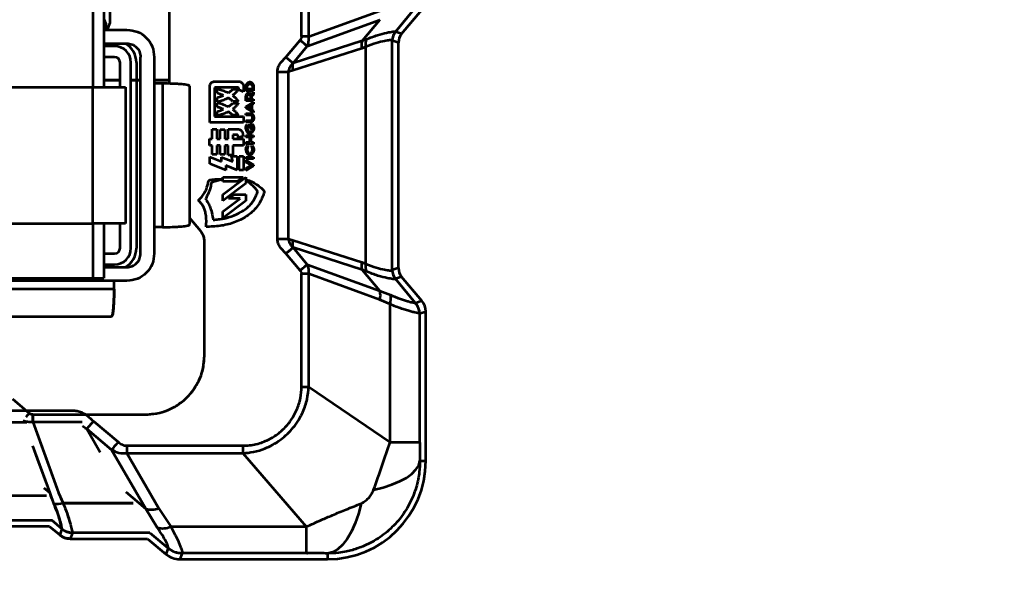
# Model space of a CAD drawing. Header units: millimetres. Extents: x 0 to 420, y 0 to 297.
# Drawn here: x 332.072 to 333.883, y 150.736 to 151.755 of the extents above; entities that cross this region are included whole.
import ezdxf

# ---------------------------------------------------------------- set-up
doc = ezdxf.new("R2010")
doc.units = ezdxf.units.MM
doc.layers.add('尺寸线层', color=150, linetype='Continuous')
doc.styles.add('SLDTEXTSTYLE2', font='TXT', dxfattribs={"width": 0.7})
doc.dimstyles.new('SLDDIMSTYLE0', dxfattribs={"dimtxt": 3.5, "dimasz": 3.302, "dimexe": 0, "dimexo": 0.0625, "dimgap": 0.875, "dimtad": 1, "dimdec": 1, "dimlfac": 100, "dimrnd": 1e-09, "dimzin": 12, "dimdsep": 46, "dimtxsty": 'SLDTEXTSTYLE2', "dimsah": 1, "dimcen": 0.09, "dimadec": 0, "dimazin": 3, "dimtfac": 1, "dimtdec": 3, "dimtofl": 0, "dimtmove": 0, "dimatfit": 3, "dimfxl": 0, "dimfrac": 2, "dimtolj": 1, "dimtzin": 12, "dimarcsym": 0})

# ---------------------------------------------------------------- blocks, each defined once
blk = doc.blocks.new('_D')
at = {"layer": '尺寸线层'}
for p, q in [((291.9431, 202.6412), (364.6876, 202.6412)), ((363.6876, 202.6412), (363.6876, 128.5802)), ((326.1167, 128.5802), (364.6876, 128.5802))]:
    blk.add_line(p, q, dxfattribs=at)
for points in [[(363.6876, 202.6412), (363.1796, 199.3392), (364.1956, 199.3392)], [(363.6876, 128.5802), (364.1956, 131.8822), (363.1796, 131.8822)]]:
    blk.add_solid(points, dxfattribs=at)
at = {"layer": '尺寸线层', "insert": (359.1758, 158.5376), "char_height": 3.5, "attachment_point": 1, "rotation": 90, "style": 'SLDTEXTSTYLE2'}
blk.add_mtext('7406.11', dxfattribs=at)

msp = doc.modelspace()

# ---------------------------------------------------------------- linework, layer by layer
at = {"color": 7, "linetype": 'Continuous', "lineweight": 35}
for p, q in [((332.2056, 158.9317), (332.2056, 151.6317)), ((332.2256, 158.9317), (332.2256, 151.6317)), ((332.5881, 151.7241), (332.5881, 151.9305)), ((332.6012, 151.7241), (332.6012, 151.9305)), ((332.2368, 151.8402), (332.2368, 151.7482)), ((332.3461, 151.6442), (332.3461, 151.8412)), ((332.6012, 151.7241), (332.7316, 151.7715)), ((332.76, 151.7332), (332.7971, 151.7774)), ((332.7714, 151.7291), (332.8086, 151.7733)), ((332.2326, 151.7367), (332.2368, 151.7482)), ((332.5985, 151.7066), (332.7314, 151.755)), ((332.7314, 151.755), (332.699, 151.7163)), ((332.2256, 151.7367), (332.2683, 151.7367)), ((332.76, 151.7332), (332.76, 151.7332)), ((332.7714, 151.7291), (332.76, 151.7332)), ((332.5594, 151.6867), (332.5854, 151.7176)), ((332.699, 151.7163), (332.5725, 151.6757)), ((332.699, 151.7163), (332.7063, 151.7192)), ((332.7541, 151.2962), (332.7541, 151.7172)), ((332.7541, 151.7172), (332.7542, 151.7172)), ((332.7656, 151.713), (332.7542, 151.7172)), ((332.7656, 151.3004), (332.7656, 151.713)), ((332.2256, 151.7117), (332.2683, 151.7117)), ((332.2456, 151.7067), (332.2256, 151.7067)), ((332.6984, 151.7026), (332.5719, 151.6619)), ((332.5725, 151.6757), (332.5985, 151.7066)), ((332.706, 151.7053), (332.6984, 151.7026)), ((332.706, 151.3081), (332.706, 151.7053)), ((332.2456, 151.6867), (332.2256, 151.6867)), ((332.2556, 151.6317), (332.2556, 151.6767)), ((332.2756, 151.3367), (332.2756, 151.6767)), ((332.2856, 151.6767), (332.2856, 151.3367)), ((332.2933, 151.3267), (332.2933, 151.6867)), ((332.3183, 151.6867), (332.3183, 151.3267)), ((332.5594, 151.6867), (332.5725, 151.6757)), ((332.5439, 151.6595), (332.5642, 151.6595)), ((332.5439, 151.3539), (332.5439, 151.6595)), ((332.5719, 151.6619), (332.5642, 151.6595)), ((332.5642, 151.3539), (332.5642, 151.6595)), ((332.2556, 151.6442), (332.2256, 151.6442)), ((332.2256, 151.6442), (332.2556, 151.6442)), ((332.2556, 151.6442), (332.2256, 151.6442)), ((332.2933, 151.6442), (332.2756, 151.6442)), ((332.2756, 151.6442), (332.2933, 151.6442)), ((332.2933, 151.6442), (332.2756, 151.6442)), ((332.3461, 151.6442), (332.3183, 151.6442)), ((332.3183, 151.6442), (332.3461, 151.6442)), ((332.3461, 151.6442), (332.3183, 151.6442)), ((332.3461, 151.638), (332.3461, 151.6442)), ((332.3461, 151.638), (332.3461, 151.6442)), ((332.4294, 151.6422), (332.4724, 151.6422)), ((331.7456, 151.6317), (332.2056, 151.6317)), ((332.2056, 151.3817), (332.2056, 151.6317)), ((332.2056, 151.6317), (332.2656, 151.6317)), ((332.2656, 151.6317), (332.2656, 151.3817)), ((332.3333, 151.6382), (332.3183, 151.6382)), ((332.3333, 151.6381), (332.3183, 151.6381)), ((332.3333, 151.6381), (332.3333, 151.3751)), ((332.3833, 151.6336), (332.3833, 151.6335)), ((332.3833, 151.3797), (332.3833, 151.6335)), ((332.42, 151.5668), (332.42, 151.6328)), ((332.4284, 151.6284), (332.4284, 151.5779)), ((332.4706, 151.6311), (332.4311, 151.6311)), ((332.4332, 151.6203), (332.4332, 151.6285)), ((332.4622, 151.6276), (332.4724, 151.6276)), ((332.4733, 151.6266), (332.4733, 151.6284)), ((332.4818, 151.6231), (332.4733, 151.6266)), ((332.4818, 151.6328), (332.4818, 151.6231)), ((332.4863, 151.6248), (332.4863, 151.6319)), ((332.5003, 151.6248), (332.4863, 151.6248)), ((332.4885, 151.628), (332.4885, 151.6319)), ((332.4981, 151.628), (332.4885, 151.628)), ((332.4959, 151.6177), (332.5003, 151.6222)), ((332.4981, 151.6322), (332.4981, 151.628)), ((332.5003, 151.6325), (332.5003, 151.6248)), ((332.5003, 151.6222), (332.5003, 151.6183)), ((332.4332, 151.6045), (332.4332, 151.6127)), ((332.4724, 151.6054), (332.4622, 151.6054)), ((332.4863, 151.6065), (332.4863, 151.6145)), ((332.5003, 151.6065), (332.4863, 151.6065)), ((332.4863, 151.5954), (332.5003, 151.6041)), ((332.4884, 151.6098), (332.4884, 151.614)), ((332.4945, 151.6098), (332.4884, 151.6098)), ((332.4945, 151.6135), (332.4945, 151.6098)), ((332.5003, 151.6183), (332.4964, 151.6145)), ((332.4964, 151.6136), (332.4964, 151.6098)), ((332.4964, 151.6098), (332.5003, 151.6098)), ((332.5003, 151.6098), (332.5003, 151.6065)), ((332.5003, 151.6041), (332.5003, 151.6008)), ((332.4332, 151.5949), (332.4332, 151.6031)), ((332.4332, 151.5791), (332.4332, 151.5872)), ((332.4622, 151.6022), (332.4724, 151.6022)), ((332.4863, 151.5937), (332.4863, 151.5954)), ((332.5003, 151.585), (332.4863, 151.5937)), ((332.4898, 151.5946), (332.4952, 151.5978)), ((332.4952, 151.5914), (332.4898, 151.5946)), ((332.4952, 151.5978), (332.4952, 151.5914)), ((332.5003, 151.6008), (332.4972, 151.5989)), ((332.4972, 151.5989), (332.4972, 151.5902)), ((332.4972, 151.5902), (332.5003, 151.5884)), ((332.5003, 151.5884), (332.5003, 151.585)), ((332.4284, 151.5779), (332.4818, 151.5779)), ((332.4724, 151.58), (332.4622, 151.58)), ((332.4818, 151.5779), (332.4818, 151.5668)), ((332.4863, 151.5835), (332.4947, 151.5835)), ((332.4863, 151.5803), (332.4863, 151.5835)), ((332.4941, 151.5803), (332.4863, 151.5803)), ((332.4863, 151.5706), (332.4941, 151.5706)), ((332.4863, 151.5674), (332.4863, 151.5706)), ((332.4947, 151.5674), (332.4863, 151.5674)), ((332.4818, 151.5668), (332.42, 151.5668)), ((332.4245, 151.5548), (332.4329, 151.5548)), ((332.4245, 151.5368), (332.4245, 151.5548)), ((332.4329, 151.5548), (332.4329, 151.5368)), ((332.439, 151.554), (332.4477, 151.554)), ((332.439, 151.5368), (332.439, 151.554)), ((332.4477, 151.554), (332.4477, 151.5368)), ((332.4535, 151.5548), (332.471, 151.5548)), ((332.4535, 151.5368), (332.4535, 151.5548)), ((332.4882, 151.5634), (332.4899, 151.5613)), ((332.4934, 151.564), (332.4984, 151.564)), ((332.4934, 151.5556), (332.4934, 151.564)), ((332.4954, 151.5556), (332.4934, 151.5556)), ((332.4954, 151.5608), (332.4954, 151.5556)), ((332.4972, 151.5608), (332.4954, 151.5608)), ((332.4196, 151.5368), (332.4245, 151.5368)), ((332.4196, 151.5249), (332.4196, 151.5368)), ((332.4329, 151.5368), (332.439, 151.5368)), ((332.4477, 151.5368), (332.4535, 151.5368)), ((332.4619, 151.5441), (332.4619, 151.5368)), ((332.4695, 151.5441), (332.4619, 151.5441)), ((332.4619, 151.5368), (332.4818, 151.5368)), ((332.4803, 151.5417), (332.4719, 151.538)), ((332.4719, 151.538), (332.4719, 151.5415)), ((332.4803, 151.5455), (332.4803, 151.5417)), ((332.4818, 151.5368), (332.4818, 151.5249)), ((332.4863, 151.5429), (332.5003, 151.5429)), ((332.4863, 151.5397), (332.4863, 151.5429)), ((332.4933, 151.5397), (332.4863, 151.5397)), ((332.4933, 151.5305), (332.4933, 151.5397)), ((332.4953, 151.5397), (332.4953, 151.5305)), ((332.5003, 151.5397), (332.4953, 151.5397)), ((332.5003, 151.5429), (332.5003, 151.5397)), ((332.4245, 151.5249), (332.4196, 151.5249)), ((332.4245, 151.5079), (332.4245, 151.5249)), ((332.4329, 151.5249), (332.4329, 151.5079)), ((332.439, 151.5249), (332.4329, 151.5249)), ((332.439, 151.508), (332.439, 151.5249)), ((332.4477, 151.5249), (332.4477, 151.508)), ((332.4535, 151.5249), (332.4477, 151.5249)), ((332.4535, 151.5072), (332.4535, 151.5249)), ((332.4619, 151.5249), (332.4619, 151.5072)), ((332.4818, 151.5249), (332.4619, 151.5249)), ((332.4863, 151.5274), (332.4863, 151.5305)), ((332.4863, 151.5305), (332.4933, 151.5305)), ((332.5003, 151.5274), (332.4863, 151.5274)), ((332.4889, 151.5243), (332.4904, 151.5218)), ((332.4953, 151.5305), (332.5003, 151.5305)), ((332.4962, 151.5218), (332.4978, 151.5243)), ((332.5003, 151.5305), (332.5003, 151.5274)), ((332.4201, 151.4913), (332.4201, 151.5039)), ((332.4201, 151.5039), (332.4414, 151.4951)), ((332.4329, 151.5079), (332.4245, 151.5079)), ((332.4477, 151.508), (332.439, 151.508)), ((332.4414, 151.5036), (332.4622, 151.4951)), ((332.4414, 151.4951), (332.4414, 151.5036)), ((332.4619, 151.5072), (332.4535, 151.5072)), ((332.4599, 151.5053), (332.4701, 151.5053)), ((332.4622, 151.4951), (332.4599, 151.5053)), ((332.4701, 151.5053), (332.4701, 151.4793)), ((332.4741, 151.5053), (332.4818, 151.5053)), ((332.4741, 151.4793), (332.4741, 151.5053)), ((332.4818, 151.5053), (332.4818, 151.4793)), ((332.4863, 151.5036), (332.5003, 151.5036)), ((332.4863, 151.5004), (332.4863, 151.5036)), ((332.5003, 151.5004), (332.4863, 151.5004)), ((332.4863, 151.4978), (332.5003, 151.4891)), ((332.4863, 151.4942), (332.4863, 151.4978)), ((332.5003, 151.5036), (332.5003, 151.5004)), ((332.4492, 151.4793), (332.4201, 151.4913)), ((332.4492, 151.4881), (332.4492, 151.4793)), ((332.4701, 151.4793), (332.4492, 151.4881)), ((332.4818, 151.4793), (332.4741, 151.4793)), ((332.4963, 151.4884), (332.4863, 151.4942)), ((332.4863, 151.4825), (332.4963, 151.4884)), ((332.5003, 151.4876), (332.4863, 151.479)), ((332.4863, 151.479), (332.4863, 151.4825)), ((332.5003, 151.4891), (332.5003, 151.4876)), ((332.4437, 151.4667), (332.481, 151.4667)), ((332.4437, 151.4588), (332.4437, 151.4667)), ((332.4437, 151.4352), (332.4863, 151.4667)), ((332.4703, 151.4588), (332.4437, 151.4588)), ((332.481, 151.4667), (332.4703, 151.4588)), ((332.4863, 151.4667), (332.4863, 151.4549)), ((332.4863, 151.4549), (332.4437, 151.4233)), ((332.4437, 151.4233), (332.4437, 151.4352)), ((332.4437, 151.4036), (332.4757, 151.4273)), ((332.4863, 151.4233), (332.4437, 151.3917)), ((332.4544, 151.4273), (332.465, 151.4352)), ((332.4757, 151.4273), (332.4544, 151.4273)), ((332.465, 151.4352), (332.4863, 151.4352)), ((332.4863, 151.4352), (332.4863, 151.4233)), ((332.4034, 151.3676), (332.3833, 151.3916)), ((332.4034, 151.3676), (332.3833, 151.3916)), ((332.4437, 151.3917), (332.4437, 151.4036)), ((331.7456, 151.3817), (332.2056, 151.3817)), ((332.2656, 151.3817), (332.2056, 151.3817)), ((332.2056, 151.3817), (332.2056, 151.2817)), ((332.2256, 151.3817), (332.2256, 151.2817)), ((332.2556, 151.3367), (332.2556, 151.3817)), ((332.3333, 151.3751), (332.3183, 151.3751)), ((332.4102, 151.1392), (332.4102, 151.3517)), ((332.4102, 151.1392), (332.4102, 151.3517)), ((332.5439, 151.3539), (332.5642, 151.3539)), ((332.5642, 151.3539), (332.5719, 151.3514)), ((332.5719, 151.3514), (332.6984, 151.3108)), ((332.5985, 151.3067), (332.5725, 151.3377)), ((332.699, 151.297), (332.5725, 151.3377)), ((332.2256, 151.3267), (332.2456, 151.3267)), ((332.5854, 151.2958), (332.5594, 151.3267)), ((332.2256, 151.3067), (332.2456, 151.3067)), ((332.2256, 151.3017), (332.2683, 151.3017)), ((332.5985, 151.3067), (332.7314, 151.2583)), ((332.6984, 151.3108), (332.706, 151.3081)), ((332.7314, 151.2583), (332.699, 151.297)), ((332.7063, 151.2941), (332.699, 151.297)), ((332.7541, 151.2962), (332.7542, 151.2962)), ((332.7656, 151.3004), (332.7542, 151.2962)), ((331.7456, 151.2817), (332.2056, 151.2817)), ((332.2056, 151.2817), (332.2256, 151.2817)), ((332.5881, 151.0828), (332.5881, 151.2893)), ((332.6012, 151.2893), (332.5881, 151.2893)), ((332.6012, 151.0828), (332.6012, 151.2893)), ((332.7316, 151.2419), (332.6012, 151.2893)), ((332.7714, 151.2843), (332.76, 151.2802)), ((332.76, 151.2802), (332.76, 151.2801)), ((332.7971, 151.236), (332.76, 151.2802)), ((332.8086, 151.24), (332.7714, 151.2843)), ((332.2683, 151.2767), (331.6983, 151.2767)), ((332.2448, 151.2617), (331.9818, 151.2617)), ((332.2448, 151.2617), (332.2448, 151.2767)), ((332.7314, 151.2583), (332.7509, 151.2509)), ((332.7501, 151.2337), (332.7316, 151.2419)), ((332.7501, 150.9813), (332.7501, 151.2337)), ((332.7974, 151.236), (332.7971, 151.236)), ((332.8086, 151.24), (332.7974, 151.236)), ((331.9864, 151.2117), (332.2402, 151.2117)), ((332.8044, 151.2167), (332.804, 151.2167)), ((332.8044, 151.2167), (332.8156, 151.2208)), ((332.8044, 151.2167), (332.8044, 150.9813)), ((332.8156, 150.9467), (332.8156, 151.2208)), ((332.5881, 151.0828), (332.6012, 151.0828)), ((332.6012, 151.0828), (332.7501, 150.9813)), ((332.0583, 151.0604), (332.0892, 151.0344)), ((332.0583, 151.0604), (332.0892, 151.0344)), ((331.9756, 151.0389), (332.1726, 151.0389)), ((332.0892, 151.0344), (332.0832, 151.0272)), ((332.0957, 151.0317), (332.0957, 151.0185)), ((332.0957, 151.0317), (332.3022, 151.0317)), ((332.0957, 151.0317), (332.3022, 151.0317)), ((331.9756, 151.018), (332.0846, 151.018)), ((332.0957, 151.0185), (332.1431, 150.8882)), ((332.0957, 151.0185), (332.1861, 151.0185)), ((332.0957, 151.0185), (332.1861, 151.0185)), ((332.1871, 151.0113), (332.1949, 151.0054)), ((332.2068, 151.0196), (332.1949, 151.0054)), ((332.2068, 151.0196), (332.2521, 150.9816)), ((332.1949, 151.0054), (332.2402, 150.9674)), ((332.1949, 151.0054), (332.2193, 150.9631)), ((332.0952, 150.9747), (332.1267, 150.8883)), ((332.2681, 150.9748), (332.4806, 150.9748)), ((332.2681, 150.9748), (332.2681, 150.9609)), ((332.4806, 150.9748), (332.4806, 150.9609)), ((332.7501, 150.9813), (332.8044, 150.9813)), ((332.2402, 150.9674), (332.3027, 150.8592)), ((332.2681, 150.9609), (332.3265, 150.8597)), ((332.2681, 150.9609), (332.4806, 150.9609)), ((332.4806, 150.9609), (332.5967, 150.8264)), ((332.8049, 150.9467), (332.8156, 150.9467)), ((331.9756, 150.8836), (332.121, 150.8836)), ((332.1267, 150.8883), (332.1166, 150.8967)), ((332.1267, 150.8883), (332.1166, 150.8967)), ((332.1267, 150.8883), (332.134, 150.8688)), ((332.1431, 150.8882), (332.1513, 150.8696)), ((332.2659, 150.8901), (332.3027, 150.8592)), ((332.2797, 150.8696), (332.1513, 150.8696)), ((332.1513, 150.8696), (332.2797, 150.8696)), ((332.3027, 150.8592), (332.3239, 150.8249)), ((332.3265, 150.8597), (332.3485, 150.8264)), ((331.9756, 150.8383), (332.1308, 150.8383)), ((332.1265, 150.8267), (331.9756, 150.8267)), ((332.1265, 150.8267), (332.145, 150.8112)), ((332.1265, 150.8267), (332.145, 150.8112)), ((332.149, 150.8227), (332.1306, 150.8381)), ((332.1306, 150.8381), (332.149, 150.8227)), ((332.3485, 150.8264), (332.5967, 150.8264)), ((332.149, 150.8223), (332.145, 150.8112)), ((332.149, 150.8223), (332.145, 150.8112)), ((332.1683, 150.8153), (332.1642, 150.8042)), ((332.1683, 150.8153), (332.1642, 150.8042)), ((332.1683, 150.8157), (332.1683, 150.8153)), ((332.3099, 150.8153), (332.1683, 150.8153)), ((332.3099, 150.8153), (332.1683, 150.8153)), ((332.31, 150.8153), (332.3435, 150.7872)), ((332.1642, 150.8042), (332.3059, 150.8042)), ((332.1642, 150.8042), (332.3059, 150.8042)), ((332.3059, 150.8042), (332.3394, 150.776)), ((332.3435, 150.7872), (332.3394, 150.776)), ((332.3435, 150.7872), (332.3437, 150.7874)), ((332.3692, 150.7778), (332.3651, 150.7667)), ((332.3692, 150.7778), (332.3693, 150.7781)), ((332.5967, 150.7781), (332.3693, 150.7781)), ((332.6356, 150.7774), (332.6356, 150.7667)), ((332.3651, 150.7667), (332.6356, 150.7667))]:
    msp.add_line(p, q, dxfattribs=at)
at = {"color": 7, "linetype": 'Continuous', "lineweight": 35, "flags": 128}
for points in [[(332.0957, 151.0185), (332.108, 150.9848), (332.1209, 150.9494), (332.1431, 150.8882)], [(332.0952, 150.9747), (332.1039, 150.9508), (332.1267, 150.8883)], [(332.2521, 150.9816), (332.2502, 150.9793), (332.2484, 150.9771), (332.2466, 150.975), (332.245, 150.973), (332.2435, 150.9712), (332.2422, 150.9697), (332.2411, 150.9684), (332.2402, 150.9674)], [(332.7201, 150.8936), (332.7377, 150.8981), (332.7537, 150.9034), (332.768, 150.9095), (332.7802, 150.9161), (332.7901, 150.9233), (332.7976, 150.9309), (332.8026, 150.9387), (332.8049, 150.9467)], [(332.6972, 150.869), (332.6923, 150.8501), (332.6863, 150.8328), (332.6793, 150.8174), (332.6716, 150.8041), (332.6632, 150.7934), (332.6543, 150.7852), (332.645, 150.7799), (332.6356, 150.7774)]]:
    msp.add_lwpolyline(points, dxfattribs=at)
at = {"color": 7, "linetype": 'Continuous', "lineweight": 35}
for centre, radius, start, end in [((332.7791, 151.7172), 0.025, 140.0357, 179.9067), ((332.7792, 151.7171), 0.025, 140.0586, 179.9414), ((332.728, 151.7083), 0.0302, 164.4497, 190.7966), ((332.7345, 151.7117), 0.0292, 164.9938, 192.6645), ((332.2456, 151.6767), 0.03, 0, 90), ((332.2456, 151.6767), 0.04, 0, 61.045), ((332.2456, 151.6767), 0.01, 0, 90), ((332.6015, 151.6676), 0.0302, 164.4498, 190.7965), ((332.6015, 151.3458), 0.0302, 169.2033, 195.5504), ((332.2456, 151.3367), 0.03, 270, 0), ((332.2456, 151.3367), 0.01, 270, 0), ((332.2456, 151.3367), 0.04, 298.955, 0), ((332.728, 151.3051), 0.0302, 169.2034, 195.5503), ((332.7345, 151.3017), 0.0292, 167.3355, 195.0062), ((332.7791, 151.2962), 0.025, 180.0933, 219.9643), ((332.7792, 151.2962), 0.025, 180.0586, 219.9414), ((332.6961, 151.2498), 0.0363, 347.3368, 13.5701), ((332.7187, 151.2438), 0.033, 342.1572, 12.5019), ((332.774, 151.2168), 0.03, 359.859, 39.7499), ((332.7744, 151.2167), 0.03, 0.0586, 39.9414), ((332.189, 150.9876), 0.0188, 71.6787, 84.1312), ((332.6356, 150.9467), 0.18, 270, 0), ((332.1412, 150.9011), 0.033, 257.4981, 287.8428), ((332.1412, 150.9011), 0.033, 257.4981, 287.8428), ((332.3138, 150.8977), 0.0401, 253.9657, 288.5164), ((332.3342, 150.8587), 0.0354, 253.0377, 293.8627), ((332.1682, 150.8457), 0.03, 230.2501, 270.141), ((332.1682, 150.8457), 0.03, 230.2501, 270.141), ((332.1683, 150.8454), 0.03, 230.0586, 269.9414), ((332.1683, 150.8454), 0.03, 230.0586, 269.9414), ((332.3692, 150.8179), 0.0401, 230.0586, 269.9414), ((332.3694, 150.8181), 0.0401, 230.0076, 269.8731)]:
    msp.add_arc(centre, radius, start, end, dxfattribs=at)
for centre, major_axis, start_param, end_param in [((332.7906, 151.713), (0.0235, -0.0086), 2.793026, 3.49016), ((332.7906, 151.3004), (-0.0235, -0.0086), 5.934618, 6.631752), ((332.7855, 151.2208), (-0.0282, -0.0103), 2.793026, 3.49016), ((332.1642, 150.8342), (-0.0103, -0.0282), 5.934618, 6.631752), ((332.3652, 150.8067), (-0.0137, -0.0376), 5.934618, 6.631752)]:
    msp.add_ellipse(centre, major_axis=major_axis, ratio=0.998448, start_param=start_param, end_param=end_param, dxfattribs=at)
for points, knots in [([(332.2262, 151.7567), (332.2286, 151.7505), (332.2311, 151.7439), (332.2297, 151.7372), (332.2296, 151.7367)], [0, 0, 0, 0, 0.922854, 1, 1, 1, 1]), ([(332.7063, 151.7192), (332.7135, 151.722), (332.7279, 151.7276), (332.7446, 151.7317), (332.7564, 151.7337), (332.7588, 151.7334), (332.76, 151.7332)], [0, 0, 0, 0, 0.247618, 0.49308, 0.751102, 1, 1, 1, 1]), ([(332.5881, 151.7241), (332.588, 151.7235), (332.5879, 151.7224), (332.5872, 151.7201), (332.5861, 151.7186), (332.5854, 151.7176)], [0, 0, 0, 0, 0.232062, 0.478453, 1, 1, 1, 1]), ([(332.5985, 151.7066), (332.5977, 151.7073), (332.5962, 151.7085), (332.5929, 151.7113), (332.5893, 151.7143), (332.5866, 151.7165), (332.5854, 151.7176)], [0, 0, 0, 0, 0.245847, 0.499999, 0.754151, 1, 1, 1, 1]), ([(332.6012, 151.7241), (332.5992, 151.7241), (332.5953, 151.7241), (332.5904, 151.7241), (332.5881, 151.7241)], [0, 0, 0, 0, 0.5069628, 1, 1, 1, 1]), ([(332.5985, 151.7066), (332.5995, 151.7092), (332.6017, 151.7146), (332.6014, 151.7208), (332.6012, 151.7241)], [0, 0, 0, 0, 0.4664929, 1, 1, 1, 1]), ([(332.7541, 151.7172), (332.753, 151.7174), (332.7508, 151.7178), (332.7403, 151.7164), (332.7257, 151.7131), (332.7125, 151.7079), (332.706, 151.7053)], [0, 0, 0, 0, 0.262701, 0.501004, 0.750686, 1, 1, 1, 1]), ([(332.5439, 151.6595), (332.5441, 151.6617), (332.5445, 151.6664), (332.5493, 151.6762), (332.5552, 151.6823), (332.5594, 151.6867)], [0, 0, 0, 0, 0.209288, 0.438923, 1, 1, 1, 1]), ([(332.5642, 151.6595), (332.5648, 151.6622), (332.5658, 151.6665), (332.5688, 151.672), (332.5712, 151.6744), (332.5725, 151.6757)], [0, 0, 0, 0, 0.452149, 0.705537, 1, 1, 1, 1]), ([(332.42, 151.6328), (332.4201, 151.6339), (332.4203, 151.636), (332.422, 151.6389), (332.4244, 151.641), (332.427, 151.6421), (332.4287, 151.6422), (332.4294, 151.6422)], [0, 0, 0, 0, 0.220827, 0.440436, 0.651052, 0.864309, 1, 1, 1, 1]), ([(332.4724, 151.6422), (332.4735, 151.6421), (332.4756, 151.6419), (332.4784, 151.6402), (332.4805, 151.6379), (332.4816, 151.6352), (332.4817, 151.6335), (332.4818, 151.6328)], [0, 0, 0, 0, 0.217033, 0.432668, 0.640579, 0.859649, 1, 1, 1, 1]), ([(332.4863, 151.6319), (332.4864, 151.6327), (332.4867, 151.6349), (332.4882, 151.6378), (332.4901, 151.6399), (332.4917, 151.6409), (332.4932, 151.6413), (332.4946, 151.641), (332.4965, 151.6401), (332.4985, 151.638), (332.5, 151.6353), (332.5002, 151.6332), (332.5003, 151.6325)], [0, 0, 0, 0, 0.103068, 0.272975, 0.380129, 0.450745, 0.504132, 0.557726, 0.630958, 0.750137, 0.907593, 1, 1, 1, 1]), ([(332.3833, 151.6335), (332.383, 151.6339), (332.3825, 151.6346), (332.3781, 151.6357), (332.371, 151.6367), (332.361, 151.6374), (332.3494, 151.638), (332.3397, 151.6381), (332.3333, 151.6381)], [0, 0, 0, 0, 0.157309, 0.270586, 0.50035, 0.630794, 0.757716, 1, 1, 1, 1]), ([(332.4311, 151.6311), (332.4308, 151.6311), (332.4302, 151.631), (332.4294, 151.6306), (332.4288, 151.6299), (332.4285, 151.6291), (332.4285, 151.6286), (332.4284, 151.6284)], [0, 0, 0, 0, 0.215909, 0.431679, 0.642748, 0.836136, 1, 1, 1, 1]), ([(332.4332, 151.6285), (332.4348, 151.6281), (332.4392, 151.6272), (332.4463, 151.6249), (332.4515, 151.6224), (332.4541, 151.6212)], [0, 0, 0, 0, 0.22528, 0.610558, 1, 1, 1, 1]), ([(332.4541, 151.6212), (332.4555, 151.6221), (332.4576, 151.6236), (332.4603, 151.6258), (332.4616, 151.627), (332.4622, 151.6276)], [0, 0, 0, 0, 0.4812231, 0.7400913, 1, 1, 1, 1]), ([(332.4724, 151.6276), (332.4715, 151.6263), (332.4695, 151.6235), (332.4658, 151.6198), (332.4631, 151.6176), (332.4617, 151.6165)], [0, 0, 0, 0, 0.322508, 0.65906, 1, 1, 1, 1]), ([(332.4733, 151.6284), (332.4733, 151.6287), (332.4732, 151.6294), (332.4727, 151.6303), (332.472, 151.6308), (332.4713, 151.6311), (332.4708, 151.6311), (332.4706, 151.6311)], [0, 0, 0, 0, 0.23459, 0.46963, 0.6837, 0.878789, 1, 1, 1, 1]), ([(332.4863, 151.6145), (332.4864, 151.6153), (332.4866, 151.6171), (332.4878, 151.6193), (332.4891, 151.6208), (332.4902, 151.6215), (332.4913, 151.6217), (332.4924, 151.6215), (332.4938, 151.6207), (332.4952, 151.6195), (332.4957, 151.6182), (332.4959, 151.6177)], [0, 0, 0, 0, 0.1479738, 0.3534631, 0.4502059, 0.5301426, 0.5919075, 0.6536295, 0.7509391, 0.887099, 1, 1, 1, 1]), ([(332.4885, 151.6319), (332.4886, 151.6324), (332.4888, 151.6339), (332.4898, 151.6358), (332.4911, 151.6372), (332.4923, 151.6378), (332.4933, 151.638), (332.4944, 151.6378), (332.4957, 151.6371), (332.497, 151.6357), (332.4979, 151.6339), (332.4981, 151.6327), (332.4981, 151.6322)], [0, 0, 0, 0, 0.107522, 0.269023, 0.38047, 0.452163, 0.50862, 0.565188, 0.646662, 0.775363, 0.910485, 1, 1, 1, 1]), ([(332.4452, 151.6165), (332.4436, 151.6171), (332.4409, 151.6182), (332.4369, 151.6196), (332.4344, 151.6201), (332.4332, 151.6203)], [0, 0, 0, 0, 0.3958448, 0.6967928, 1, 1, 1, 1]), ([(332.4332, 151.6127), (332.4348, 151.6131), (332.4377, 151.6137), (332.4416, 151.6151), (332.444, 151.616), (332.4452, 151.6165)], [0, 0, 0, 0, 0.397481, 0.698479, 1, 1, 1, 1]), ([(332.4541, 151.6118), (332.4526, 151.611), (332.4485, 151.6091), (332.4416, 151.6064), (332.436, 151.6051), (332.4332, 151.6045)], [0, 0, 0, 0, 0.225097, 0.610128, 1, 1, 1, 1]), ([(332.4622, 151.6054), (332.461, 151.6065), (332.4591, 151.6083), (332.4563, 151.6103), (332.4548, 151.6113), (332.4541, 151.6118)], [0, 0, 0, 0, 0.484106, 0.741689, 1, 1, 1, 1]), ([(332.4617, 151.6165), (332.463, 151.6154), (332.4657, 151.6133), (332.4693, 151.6097), (332.4714, 151.6068), (332.4724, 151.6054)], [0, 0, 0, 0, 0.323586, 0.659323, 1, 1, 1, 1]), ([(332.4884, 151.614), (332.4884, 151.6144), (332.4885, 151.6152), (332.4889, 151.616), (332.4892, 151.6165), (332.4895, 151.6169), (332.4898, 151.6173), (332.4902, 151.6177), (332.4907, 151.6181), (332.4912, 151.6182), (332.4916, 151.6182), (332.4919, 151.6182), (332.4923, 151.618), (332.4927, 151.6177), (332.493, 151.6174), (332.4932, 151.617), (332.4935, 151.6167), (332.4937, 151.6163), (332.4939, 151.616), (332.494, 151.6156), (332.4942, 151.6152), (332.4943, 151.6148), (332.4944, 151.6144), (332.4945, 151.614), (332.4945, 151.6136), (332.4945, 151.6135)], [0, 0, 0, 0, 0.104931, 0.188559, 0.230252, 0.271948, 0.313654, 0.355384, 0.425825, 0.468883, 0.490273, 0.510955, 0.563746, 0.591003, 0.644663, 0.671402, 0.698138, 0.751654, 0.778385, 0.805115, 0.858613, 0.885344, 0.912077, 0.955815, 1, 1, 1, 1]), ([(332.4964, 151.6145), (332.4964, 151.6144), (332.4964, 151.6143), (332.4964, 151.614), (332.4964, 151.6137), (332.4964, 151.6136)], [0, 0, 0, 0, 0.253407, 0.506797, 1, 1, 1, 1]), ([(332.4332, 151.6031), (332.4348, 151.6028), (332.4392, 151.6018), (332.4463, 151.5995), (332.4515, 151.597), (332.4541, 151.5958)], [0, 0, 0, 0, 0.225279, 0.610555, 1, 1, 1, 1]), ([(332.4452, 151.5911), (332.4436, 151.5917), (332.4409, 151.5928), (332.4369, 151.5941), (332.4344, 151.5946), (332.4332, 151.5949)], [0, 0, 0, 0, 0.396668, 0.697235, 1, 1, 1, 1]), ([(332.4332, 151.5872), (332.4348, 151.5876), (332.4377, 151.5882), (332.4416, 151.5897), (332.444, 151.5906), (332.4452, 151.5911)], [0, 0, 0, 0, 0.397021, 0.698347, 1, 1, 1, 1]), ([(332.4541, 151.5864), (332.4526, 151.5857), (332.4485, 151.5837), (332.4416, 151.581), (332.436, 151.5797), (332.4332, 151.5791)], [0, 0, 0, 0, 0.225098, 0.610129, 1, 1, 1, 1]), ([(332.4541, 151.5958), (332.4555, 151.5967), (332.4576, 151.5982), (332.4603, 151.6003), (332.4616, 151.6016), (332.4622, 151.6022)], [0, 0, 0, 0, 0.48414, 0.741719, 1, 1, 1, 1]), ([(332.4622, 151.58), (332.461, 151.5811), (332.4591, 151.5828), (332.4563, 151.5849), (332.4548, 151.5859), (332.4541, 151.5864)], [0, 0, 0, 0, 0.482099, 0.740834, 1, 1, 1, 1]), ([(332.4724, 151.6022), (332.4715, 151.6008), (332.4695, 151.598), (332.4658, 151.5943), (332.4631, 151.5922), (332.4617, 151.5911)], [0, 0, 0, 0, 0.323845, 0.659773, 1, 1, 1, 1]), ([(332.4617, 151.5911), (332.463, 151.5901), (332.4657, 151.588), (332.4694, 151.5843), (332.4714, 151.5814), (332.4724, 151.58)], [0, 0, 0, 0, 0.322168, 0.658364, 1, 1, 1, 1]), ([(332.4941, 151.5706), (332.4945, 151.5706), (332.4952, 151.5707), (332.4964, 151.5714), (332.4975, 151.5726), (332.4982, 151.5743), (332.4983, 151.5761), (332.4978, 151.5777), (332.4969, 151.5791), (332.4957, 151.58), (332.4948, 151.5803), (332.4942, 151.5803), (332.4941, 151.5803)], [0, 0, 0, 0, 0.075155, 0.16832, 0.291124, 0.415852, 0.54785, 0.661465, 0.788026, 0.890381, 0.967538, 1, 1, 1, 1]), ([(332.4947, 151.5835), (332.4951, 151.5835), (332.4962, 151.5834), (332.4977, 151.5825), (332.4991, 151.5812), (332.5002, 151.579), (332.5005, 151.5758), (332.5004, 151.5726), (332.4993, 151.5699), (332.4978, 151.5684), (332.4962, 151.5675), (332.4951, 151.5674), (332.4947, 151.5674)], [0, 0, 0, 0, 0.057396, 0.142461, 0.228893, 0.320305, 0.471061, 0.658867, 0.756094, 0.853964, 0.944424, 1, 1, 1, 1]), ([(332.471, 151.5548), (332.472, 151.5547), (332.4742, 151.5545), (332.477, 151.5529), (332.4791, 151.5505), (332.4802, 151.5479), (332.4803, 151.5461), (332.4803, 151.5455)], [0, 0, 0, 0, 0.2182785, 0.4351494, 0.6441626, 0.864466, 1, 1, 1, 1]), ([(332.4984, 151.564), (332.4992, 151.5625), (332.5006, 151.5598), (332.5006, 151.555), (332.4991, 151.5511), (332.4972, 151.5483), (332.4955, 151.5468), (332.4942, 151.5462), (332.493, 151.5461), (332.4917, 151.5465), (332.49, 151.5476), (332.4879, 151.5503), (332.4863, 151.554), (332.486, 151.5582), (332.4869, 151.5613), (332.4879, 151.5628), (332.4882, 151.5634)], [0, 0, 0, 0, 0.120432, 0.213162, 0.331684, 0.413005, 0.455865, 0.488872, 0.514902, 0.540892, 0.583063, 0.658706, 0.781016, 0.867724, 0.954736, 1, 1, 1, 1]), ([(332.4899, 151.5613), (332.4894, 151.5606), (332.4886, 151.5592), (332.4883, 151.5567), (332.4888, 151.5541), (332.4898, 151.552), (332.491, 151.5505), (332.4921, 151.5497), (332.4931, 151.5494), (332.494, 151.5495), (332.4952, 151.55), (332.4966, 151.5514), (332.4978, 151.5536), (332.4985, 151.5564), (332.4982, 151.5588), (332.4975, 151.5602), (332.4972, 151.5608)], [0, 0, 0, 0, 0.08987, 0.176538, 0.263027, 0.362446, 0.423179, 0.470099, 0.500982, 0.532068, 0.57022, 0.633522, 0.742023, 0.836258, 0.931198, 1, 1, 1, 1]), ([(332.4719, 151.5415), (332.4719, 151.5418), (332.4718, 151.5424), (332.4715, 151.5432), (332.4709, 151.5438), (332.4702, 151.5441), (332.4697, 151.5441), (332.4695, 151.5441)], [0, 0, 0, 0, 0.272758, 0.457842, 0.644353, 0.8509, 1, 1, 1, 1]), ([(332.4978, 151.5243), (332.4985, 151.5234), (332.5, 151.5214), (332.5007, 151.5179), (332.5001, 151.514), (332.4986, 151.5108), (332.4966, 151.5084), (332.4951, 151.5073), (332.4937, 151.5069), (332.4923, 151.507), (332.4907, 151.5078), (332.4887, 151.5098), (332.4868, 151.5132), (332.4859, 151.5173), (332.4866, 151.521), (332.4878, 151.5232), (332.4887, 151.5242), (332.4889, 151.5243)], [0, 0, 0, 0, 0.08519, 0.168963, 0.246186, 0.360946, 0.418211, 0.462463, 0.491745, 0.521214, 0.557381, 0.617071, 0.720017, 0.827682, 0.905205, 0.982624, 1, 1, 1, 1]), ([(332.4904, 151.5218), (332.4899, 151.5213), (332.4889, 151.5201), (332.4883, 151.5179), (332.4885, 151.5154), (332.4895, 151.5131), (332.4908, 151.5114), (332.492, 151.5106), (332.493, 151.5103), (332.494, 151.5103), (332.4952, 151.5109), (332.4966, 151.5122), (332.4978, 151.5145), (332.4984, 151.5171), (332.4979, 151.5195), (332.4971, 151.521), (332.4964, 151.5217), (332.4962, 151.5218)], [0, 0, 0, 0, 0.079836, 0.158698, 0.232948, 0.337554, 0.41275, 0.456024, 0.489191, 0.522624, 0.56103, 0.622793, 0.723203, 0.826712, 0.901133, 0.975506, 1, 1, 1, 1]), ([(332.4168, 151.4548), (332.417, 151.4565), (332.4173, 151.4585), (332.4185, 151.4607), (332.4198, 151.4616), (332.4245, 151.4626), (332.4325, 151.463), (332.4396, 151.4628), (332.4433, 151.4626)], [0, 0, 0, 0, 0.160025, 0.1969977, 0.234195, 0.3116862, 0.6494763, 1, 1, 1, 1]), ([(332.4433, 151.4626), (332.4417, 151.4622), (332.4385, 151.4612), (332.4323, 151.4596), (332.4278, 151.4582), (332.4249, 151.4573)], [0, 0, 0, 0, 0.2610648, 0.5221233, 1, 1, 1, 1]), ([(332.4544, 151.3931), (332.456, 151.3937), (332.4639, 151.3964), (332.4747, 151.4011), (332.4859, 151.4083), (332.4965, 151.4173), (332.5025, 151.4276), (332.5065, 151.436), (332.5073, 151.4386), (332.5073, 151.4407), (332.5058, 151.4437), (332.4988, 151.4507), (332.4923, 151.457), (332.4873, 151.4619)], [0, 0, 0, 0, 0.048169, 0.241379, 0.33788, 0.433916, 0.639701, 0.675797, 0.701807, 0.718369, 0.734888, 0.796355, 1, 1, 1, 1]), ([(332.4873, 151.4619), (332.4889, 151.4615), (332.4937, 151.4602), (332.5013, 151.4562), (332.51, 151.4506), (332.5152, 151.4459), (332.5178, 151.4435)], [0, 0, 0, 0, 0.138868, 0.417722, 0.706333, 1, 1, 1, 1]), ([(332.3987, 151.4243), (332.4, 151.4254), (332.4055, 151.4302), (332.4128, 151.4402), (332.4155, 151.4503), (332.4168, 151.4548)], [0, 0, 0, 0, 0.138986, 0.611917, 1, 1, 1, 1]), ([(332.4223, 151.4551), (332.4221, 151.4534), (332.4216, 151.4487), (332.4186, 151.4396), (332.4152, 151.4326), (332.4132, 151.4284)], [0, 0, 0, 0, 0.1770016, 0.5019507, 1, 1, 1, 1]), ([(332.4249, 151.4573), (332.4244, 151.4571), (332.4236, 151.4568), (332.4228, 151.4561), (332.4224, 151.4555), (332.4223, 151.4552), (332.4223, 151.4551)], [0, 0, 0, 0, 0.414045, 0.74912, 0.885678, 1, 1, 1, 1]), ([(332.5178, 151.4435), (332.5182, 151.443), (332.519, 151.4421), (332.5196, 151.4405), (332.5195, 151.439), (332.5193, 151.4381), (332.5191, 151.4376)], [0, 0, 0, 0, 0.319453, 0.543111, 0.766311, 1, 1, 1, 1]), ([(332.4131, 151.3759), (332.4132, 151.3775), (332.414, 151.3858), (332.4137, 151.3968), (332.4099, 151.41), (332.4051, 151.4182), (332.4003, 151.4228), (332.3987, 151.4243)], [0, 0, 0, 0, 0.095059, 0.477947, 0.614031, 0.878763, 1, 1, 1, 1]), ([(332.4132, 151.4284), (332.413, 151.4279), (332.4128, 151.4272), (332.4127, 151.4262), (332.4128, 151.4257), (332.413, 151.4254), (332.413, 151.4253)], [0, 0, 0, 0, 0.465921, 0.719479, 0.884635, 1, 1, 1, 1]), ([(332.413, 151.4253), (332.414, 151.4239), (332.4168, 151.4201), (332.4202, 151.413), (332.4234, 151.4031), (332.4249, 151.3959), (332.4258, 151.3916)], [0, 0, 0, 0, 0.137822, 0.39048, 0.642641, 1, 1, 1, 1]), ([(332.5191, 151.4376), (332.5186, 151.436), (332.5159, 151.4281), (332.508, 151.4128), (332.4938, 151.3988), (332.4791, 151.3897), (332.4672, 151.3843), (332.4548, 151.3804), (332.4377, 151.3766), (332.4244, 151.3761), (332.4156, 151.3757)], [0, 0, 0, 0, 0.03865, 0.194338, 0.392706, 0.493149, 0.593544, 0.693896, 0.794211, 1, 1, 1, 1]), ([(332.4258, 151.3916), (332.4259, 151.3912), (332.426, 151.3905), (332.4262, 151.3895), (332.4262, 151.3888), (332.4262, 151.3885)], [0, 0, 0, 0, 0.400257, 0.699592, 1, 1, 1, 1]), ([(332.4262, 151.3885), (332.4279, 151.3887), (332.4329, 151.3891), (332.4401, 151.3899), (332.4478, 151.3913), (332.4522, 151.3925), (332.4544, 151.3931)], [0, 0, 0, 0, 0.174669, 0.524102, 0.761562, 1, 1, 1, 1]), ([(332.3333, 151.3751), (332.3397, 151.3752), (332.3494, 151.3753), (332.361, 151.3759), (332.371, 151.3766), (332.3781, 151.3776), (332.3825, 151.3787), (332.383, 151.3794), (332.3833, 151.3797)], [0, 0, 0, 0, 0.242279, 0.369203, 0.49965, 0.729414, 0.842683, 1, 1, 1, 1]), ([(332.4156, 151.3757), (332.4153, 151.3757), (332.4149, 151.3757), (332.4141, 151.3758), (332.4135, 151.3758), (332.4131, 151.3759)], [0, 0, 0, 0, 0.252501, 0.504816, 1, 1, 1, 1]), ([(332.4102, 151.3517), (332.4097, 151.3547), (332.4088, 151.3606), (332.4052, 151.3653), (332.4034, 151.3676)], [0, 0, 0, 0, 0.5064977, 1, 1, 1, 1]), ([(332.4102, 151.3517), (332.4098, 151.3543), (332.409, 151.3602), (332.4054, 151.365), (332.4034, 151.3676)], [0, 0, 0, 0, 0.448587, 1, 1, 1, 1]), ([(332.5594, 151.3267), (332.5552, 151.331), (332.5493, 151.3372), (332.5445, 151.3469), (332.5441, 151.3517), (332.5439, 151.3539)], [0, 0, 0, 0, 0.558619, 0.78934, 1, 1, 1, 1]), ([(332.5725, 151.3377), (332.5712, 151.339), (332.5688, 151.3414), (332.5658, 151.3469), (332.5648, 151.3512), (332.5642, 151.3539)], [0, 0, 0, 0, 0.294463, 0.547852, 1, 1, 1, 1]), ([(332.5594, 151.3267), (332.5607, 151.3278), (332.5633, 151.33), (332.567, 151.3331), (332.5702, 151.3358), (332.5717, 151.3371), (332.5725, 151.3377)], [0, 0, 0, 0, 0.245848, 0.5, 0.754152, 1, 1, 1, 1]), ([(332.5854, 151.2958), (332.5866, 151.2968), (332.5893, 151.299), (332.5929, 151.3021), (332.5962, 151.3048), (332.5977, 151.3061), (332.5985, 151.3067)], [0, 0, 0, 0, 0.245849, 0.500001, 0.754152, 1, 1, 1, 1]), ([(332.5854, 151.2958), (332.5861, 151.2947), (332.5872, 151.2933), (332.5879, 151.291), (332.588, 151.2898), (332.5881, 151.2893)], [0, 0, 0, 0, 0.521782, 0.769325, 1, 1, 1, 1]), ([(332.6012, 151.2893), (332.6014, 151.2923), (332.6018, 151.2985), (332.5996, 151.3039), (332.5985, 151.3067)], [0, 0, 0, 0, 0.487848, 1, 1, 1, 1]), ([(332.706, 151.3081), (332.7125, 151.3055), (332.7257, 151.3003), (332.7403, 151.297), (332.7508, 151.2955), (332.753, 151.296), (332.7541, 151.2962)], [0, 0, 0, 0, 0.249344, 0.499045, 0.737295, 1, 1, 1, 1]), ([(332.76, 151.2801), (332.7588, 151.28), (332.7565, 151.2797), (332.7452, 151.2816), (332.7288, 151.2855), (332.7138, 151.2912), (332.7063, 151.2941)], [0, 0, 0, 0, 0.247443, 0.48656, 0.74027, 1, 1, 1, 1]), ([(332.2448, 151.2617), (332.2447, 151.2553), (332.2446, 151.2456), (332.244, 151.234), (332.2433, 151.224), (332.2424, 151.2169), (332.2412, 151.2125), (332.2406, 151.212), (332.2402, 151.2117)], [0, 0, 0, 0, 0.242279, 0.369202, 0.49965, 0.729414, 0.842683, 1, 1, 1, 1]), ([(332.2402, 151.2117), (332.2406, 151.212), (332.2412, 151.2125), (332.2424, 151.2169), (332.2433, 151.224), (332.244, 151.234), (332.2446, 151.2456), (332.2447, 151.2553), (332.2448, 151.2617)], [0, 0, 0, 0, 0.157309, 0.270586, 0.50035, 0.630794, 0.757716, 1, 1, 1, 1]), ([(332.7509, 151.2509), (332.7542, 151.2495), (332.7608, 151.2467), (332.7694, 151.2435), (332.7771, 151.241), (332.7855, 151.2386), (332.7935, 151.2367), (332.7959, 151.2362), (332.7971, 151.236)], [0, 0, 0, 0, 0.128995, 0.260465, 0.386664, 0.51504, 0.752772, 1, 1, 1, 1]), ([(332.804, 151.2167), (332.8032, 151.2169), (332.8015, 151.2173), (332.7959, 151.2186), (332.7889, 151.2204), (332.7807, 151.2227), (332.7688, 151.2264), (332.7577, 151.2307), (332.7501, 151.2337)], [0, 0, 0, 0, 0.166395, 0.326802, 0.479925, 0.610174, 0.735331, 1, 1, 1, 1]), ([(332.3022, 151.0317), (332.3123, 151.0326), (332.3338, 151.0344), (332.3637, 151.0492), (332.3862, 151.0701), (332.4001, 151.0925), (332.4085, 151.1148), (332.4096, 151.1306), (332.4102, 151.1392)], [0, 0, 0, 0, 0.180789, 0.380831, 0.580834, 0.718559, 0.848751, 1, 1, 1, 1]), ([(332.3022, 151.0317), (332.3089, 151.0321), (332.3228, 151.0329), (332.3436, 151.0394), (332.3601, 151.0482), (332.3723, 151.0575), (332.383, 151.0677), (332.3936, 151.0813), (332.4027, 151.0989), (332.4089, 151.1181), (332.4097, 151.1318), (332.4102, 151.1392)], [0, 0, 0, 0, 0.120461, 0.246403, 0.382818, 0.450919, 0.519058, 0.644752, 0.756806, 0.869265, 1, 1, 1, 1]), ([(332.4806, 150.9748), (332.4846, 150.9749), (332.4927, 150.9752), (332.5048, 150.9774), (332.52, 150.982), (332.5374, 150.9905), (332.5551, 151.0044), (332.5696, 151.0214), (332.5801, 151.0407), (332.5868, 151.0614), (332.5876, 151.0758), (332.5881, 151.0828)], [0, 0, 0, 0, 0.070722, 0.143758, 0.21913, 0.352151, 0.485358, 0.616819, 0.745052, 0.874872, 1, 1, 1, 1]), ([(332.4806, 150.9609), (332.4872, 150.9615), (332.501, 150.9629), (332.5193, 150.9686), (332.5359, 150.9764), (332.5499, 150.9854), (332.5624, 150.9961), (332.5736, 151.0083), (332.583, 151.0216), (332.592, 151.0389), (332.599, 151.0592), (332.6005, 151.0752), (332.6012, 151.0828)], [0, 0, 0, 0, 0.105818, 0.221247, 0.303726, 0.397637, 0.486458, 0.56599, 0.660847, 0.744444, 0.877991, 1, 1, 1, 1]), ([(332.0892, 151.0344), (332.0903, 151.0336), (332.0922, 151.0322), (332.0946, 151.0318), (332.0957, 151.0317)], [0, 0, 0, 0, 0.554281, 1, 1, 1, 1]), ([(332.0957, 151.0317), (332.0951, 151.0318), (332.094, 151.0318), (332.0917, 151.0326), (332.0902, 151.0337), (332.0892, 151.0344)], [0, 0, 0, 0, 0.2320615, 0.4784527, 1, 1, 1, 1]), ([(332.0957, 151.0185), (332.0957, 151.0205), (332.0957, 151.0245), (332.0957, 151.0293), (332.0957, 151.0317)], [0, 0, 0, 0, 0.506963, 1, 1, 1, 1]), ([(332.1726, 151.0389), (332.1754, 151.0386), (332.1814, 151.0381), (332.1937, 151.0321), (332.2014, 151.0248), (332.2068, 151.0196)], [0, 0, 0, 0, 0.211639, 0.442849, 1, 1, 1, 1]), ([(332.0782, 151.0213), (332.0808, 151.0203), (332.0862, 151.0181), (332.0924, 151.0184), (332.0957, 151.0185)], [0, 0, 0, 0, 0.466493, 1, 1, 1, 1]), ([(332.0782, 151.0213), (332.0808, 151.0203), (332.0862, 151.0181), (332.0924, 151.0184), (332.0957, 151.0185)], [0, 0, 0, 0, 0.466493, 1, 1, 1, 1]), ([(332.2521, 150.9816), (332.2546, 150.9798), (332.2583, 150.9771), (332.2639, 150.9751), (332.2667, 150.9749), (332.2681, 150.9748)], [0, 0, 0, 0, 0.5155101, 0.7674046, 1, 1, 1, 1]), ([(332.7201, 150.8936), (332.7254, 150.9086), (332.7357, 150.9378), (332.7454, 150.9671), (332.7501, 150.9813)], [0, 0, 0, 0, 0.513929, 1, 1, 1, 1]), ([(332.8044, 150.9813), (332.8045, 150.9786), (332.8045, 150.9719), (332.8047, 150.9602), (332.8048, 150.9516), (332.8049, 150.9467)], [0, 0, 0, 0, 0.226599, 0.561025, 1, 1, 1, 1]), ([(332.2402, 150.9674), (332.2444, 150.9651), (332.253, 150.9605), (332.263, 150.9607), (332.2681, 150.9609)], [0, 0, 0, 0, 0.492397, 1, 1, 1, 1]), ([(332.8049, 150.9467), (332.8047, 150.9399), (332.8043, 150.9287), (332.8017, 150.9125), (332.798, 150.8977), (332.7907, 150.8771), (332.7779, 150.8528), (332.7573, 150.8274), (332.7323, 150.8063), (332.7096, 150.7937), (332.6922, 150.7869), (332.6813, 150.7835), (332.6693, 150.7806), (332.6541, 150.778), (332.6424, 150.7776), (332.6356, 150.7774)], [0, 0, 0, 0, 0.076443, 0.126237, 0.185346, 0.248673, 0.371897, 0.493418, 0.615548, 0.739261, 0.783292, 0.826338, 0.868398, 0.923222, 1, 1, 1, 1]), ([(332.1267, 150.8883), (332.1278, 150.8846), (332.13, 150.8781), (332.1328, 150.8716), (332.134, 150.8688)], [0, 0, 0, 0, 0.561269, 1, 1, 1, 1]), ([(332.1431, 150.8882), (332.1445, 150.8847), (332.1469, 150.8784), (332.15, 150.8723), (332.1513, 150.8696)], [0, 0, 0, 0, 0.56, 1, 1, 1, 1]), ([(332.6972, 150.869), (332.6995, 150.8702), (332.7045, 150.8728), (332.7109, 150.8788), (332.7165, 150.8857), (332.7189, 150.891), (332.7201, 150.8936)], [0, 0, 0, 0, 0.228464, 0.490672, 0.757738, 1, 1, 1, 1]), ([(332.134, 150.8688), (332.1366, 150.8627), (332.1417, 150.8505), (332.1458, 150.8365), (332.1482, 150.8264), (332.1487, 150.8239), (332.149, 150.8227)], [0, 0, 0, 0, 0.246355, 0.495576, 0.747088, 1, 1, 1, 1]), ([(332.149, 150.8227), (332.1487, 150.8241), (332.1482, 150.8269), (332.1455, 150.8376), (332.1414, 150.8515), (332.1365, 150.863), (332.134, 150.8688)], [0, 0, 0, 0, 0.2771503, 0.5338203, 0.766156, 1, 1, 1, 1]), ([(332.1513, 150.8696), (332.1539, 150.8631), (332.1591, 150.8496), (332.164, 150.8334), (332.1672, 150.8206), (332.1679, 150.8174), (332.1683, 150.8157)], [0, 0, 0, 0, 0.227804, 0.471702, 0.726249, 1, 1, 1, 1]), ([(332.1513, 150.8696), (332.154, 150.8628), (332.1593, 150.8493), (332.164, 150.8332), (332.1672, 150.8206), (332.1679, 150.8174), (332.1683, 150.8157)], [0, 0, 0, 0, 0.238868, 0.471709, 0.726257, 1, 1, 1, 1]), ([(332.5967, 150.8264), (332.6012, 150.8284), (332.6103, 150.8324), (332.623, 150.8381), (332.6345, 150.8431), (332.6496, 150.8496), (332.6708, 150.8583), (332.6882, 150.8653), (332.6972, 150.869)], [0, 0, 0, 0, 0.140816, 0.284488, 0.382285, 0.482496, 0.729213, 1, 1, 1, 1]), ([(332.3437, 150.7874), (332.3437, 150.7884), (332.3438, 150.7903), (332.34, 150.7988), (332.3337, 150.8103), (332.3272, 150.82), (332.3239, 150.8249)], [0, 0, 0, 0, 0.2671383, 0.5212201, 0.7559518, 1, 1, 1, 1]), ([(332.3485, 150.8264), (332.3519, 150.82), (332.3586, 150.8074), (332.3653, 150.7925), (332.3693, 150.7816), (332.3693, 150.7792), (332.3693, 150.7781)], [0, 0, 0, 0, 0.245129, 0.480308, 0.739086, 1, 1, 1, 1]), ([(332.5967, 150.8264), (332.5967, 150.8197), (332.5967, 150.8061), (332.5967, 150.7914), (332.5967, 150.7812), (332.5967, 150.7791), (332.5967, 150.7781)], [0, 0, 0, 0, 0.247804, 0.5, 0.752196, 1, 1, 1, 1]), ([(332.1683, 150.8157), (332.1683, 150.8156), (332.1683, 150.8155), (332.1683, 150.8154), (332.1683, 150.8153)], [0, 0, 0, 0, 0.559862, 1, 1, 1, 1]), ([(332.5967, 150.7783), (332.5968, 150.7783), (332.5969, 150.7782), (332.5976, 150.7781), (332.5984, 150.7781), (332.5989, 150.7781)], [0, 0, 0, 0, 0.207126, 0.438229, 1, 1, 1, 1]), ([(332.6356, 150.7774), (332.6266, 150.7776), (332.6155, 150.7779), (332.6027, 150.778), (332.5988, 150.7781), (332.5973, 150.7781), (332.5967, 150.7781)], [0, 0, 0, 0, 0.712288, 0.891315, 0.960245, 1, 1, 1, 1])]:
    msp.add_open_spline(points, degree=3, knots=knots, dxfattribs=at)
for points in [[(332.2683, 151.7367), (332.2749, 151.7359), (332.288, 151.7344), (332.3045, 151.7229), (332.3161, 151.7063), (332.3176, 151.6932), (332.3183, 151.6867)], [(332.2683, 151.7117), (332.2716, 151.7113), (332.2781, 151.7106), (332.2864, 151.7048), (332.2922, 151.6965), (332.2929, 151.69), (332.2933, 151.6867)], [(332.3183, 151.3267), (332.3176, 151.3201), (332.3161, 151.307), (332.3045, 151.2905), (332.288, 151.2789), (332.2749, 151.2774), (332.2683, 151.2767)], [(332.2683, 151.3017), (332.2716, 151.3021), (332.2781, 151.3028), (332.2864, 151.3086), (332.2922, 151.3169), (332.2929, 151.3234), (332.2933, 151.3267)], [(332.1642, 150.8042), (332.1607, 150.8045), (332.1536, 150.8051), (332.1478, 150.8092), (332.145, 150.8112)]]:
    msp.add_open_spline(points, degree=3, dxfattribs=at)

# ---------------------------------------------------------------- dimensions: what is measured, and where the dimension line sits
at = {"layer": '尺寸线层'}
dim = msp.add_linear_dim(base=(363.6876, 128.5802), p1=(291.9431, 202.6412), p2=(326.1167, 128.5802), angle=90, dimstyle='SLDDIMSTYLE0', dxfattribs=at)
dim.commit()
dim.dimension.update_dxf_attribs({"geometry": '_D', "text_midpoint": (363.6876, 163.9067), "dimtype": 160})

doc.saveas('drawing.dxf')
